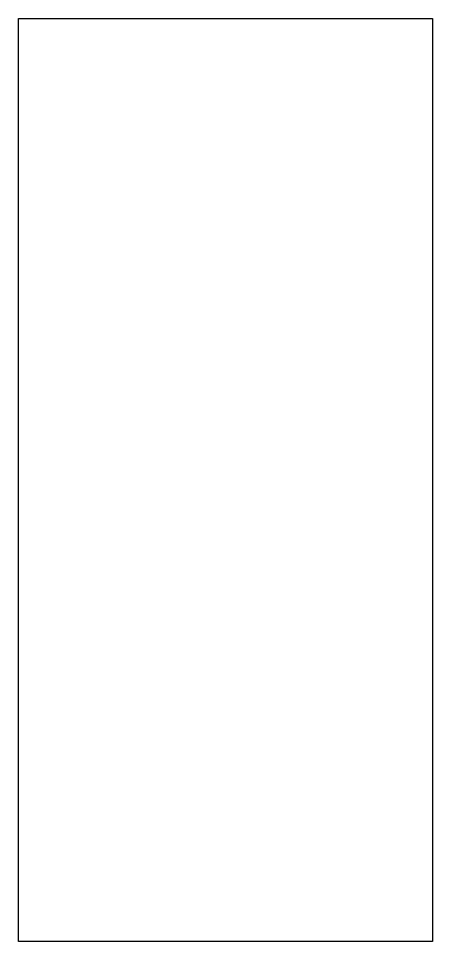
# Model space of a CAD drawing. Header units: millimetres. Extents: x -16.8 to 16.8, y -37.5 to 37.5.
import ezdxf

# ---------------------------------------------------------------- set-up
doc = ezdxf.new("R2010")
doc.units = ezdxf.units.MM
doc.layers.get('0').update_dxf_attribs({"linetype": 'CONTINUOUS'})

msp = doc.modelspace()

# ---------------------------------------------------------------- linework, layer by layer
msp.add_lwpolyline([(-16.825, -37.5), (-16.825, 37.5), (16.825, 37.5), (16.825, -37.5)], close=True)

doc.saveas('drawing.dxf')
